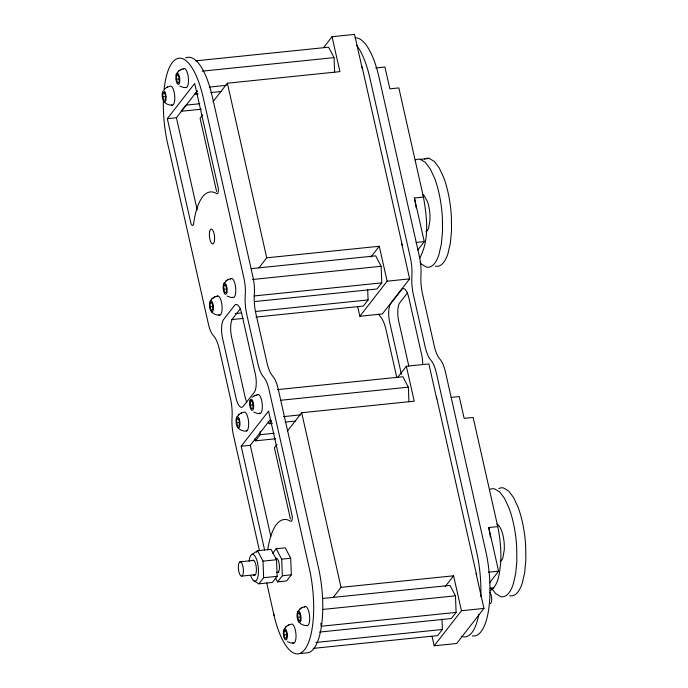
<?xml version="1.0" encoding="UTF-8"?>
<svg xmlns="http://www.w3.org/2000/svg" width="688" height="688" viewBox="0 0 688 688"><rect width="100%" height="100%" fill="white"/><g stroke="black" fill="none" stroke-linecap="round" stroke-linejoin="round"><path stroke-width="1.03" d="M162.729 96.862L162.961 92.914L164.38 92.441L165.567 95.916L165.335 99.863L163.916 100.336L162.729 96.862L165.722 96.552M176.395 79.283L176.635 75.336L178.054 74.854L179.241 78.329L179.009 82.276L177.59 82.749L176.395 79.283L179.396 78.974M210.038 306.796L210.27 302.849L211.689 302.376L212.876 305.842L212.644 309.789L211.225 310.262L210.038 306.796L213.039 306.487M223.712 289.227L223.944 285.279L225.372 284.806L226.558 288.272L226.326 292.219L224.899 292.701L223.712 289.227L226.713 288.917M236.577 422.828L236.81 418.88L238.229 418.399L239.424 421.873L239.183 425.82L237.764 426.293L236.577 422.828L239.579 422.518M250.26 405.258L250.492 401.31L251.911 400.837L253.098 404.303L252.866 408.251L251.447 408.724L250.26 405.258L253.261 404.948M283.938 634.835L284.17 630.887L285.589 630.414L286.776 633.88L286.543 637.828L285.124 638.301L283.938 634.835L286.939 634.525M297.612 617.265L297.852 613.318L299.271 612.845L300.458 616.31L300.226 620.258L298.807 620.739L297.612 617.265L300.613 616.955M419.646 258.249C429.819 239.699 426.921 217.064 423.438 197.06L398.842 87.918L389.847 88.838L384.927 67.011L375.717 67.957M490.097 590.837C499.204 584.834 499.368 572.347 500.718 562.603C501.294 550.52 500.253 538.429 497.759 526.595L473.163 417.461L464.159 418.381L459.24 396.555L451.053 397.397M176.635 73.564L178.949 70.873M210.279 301.086C211.784 298.36 214.63 296.545 217.675 296.012M223.953 283.516L226.266 280.816M236.818 417.109L239.132 414.408M284.178 629.116L286.483 626.424M297.852 611.555L300.166 608.854M167.322 118.671L194.67 83.497L218.062 187.239A4.825 1.634 84.1 0 1 218.216 192.124A4.825 1.634 84.1 0 1 216.754 193.681A72.343 24.501 84.1 0 0 193.663 223.351A4.825 1.634 84.1 0 1 192.313 225.415A4.825 1.634 84.1 0 1 190.696 222.405L167.322 118.671L176.412 117.734L197.232 90.971M197.258 91.134L194.876 94.204L198.067 93.878M202.685 114.922L200.088 118.259L216.582 191.462M213.082 101.566L227.367 83.196L339.906 71.638L332.037 36.713L354.544 34.4L362.413 69.325M323.592 47.567L332.037 36.713M258.929 267.838L266.72 257.819L379.26 246.261L387.129 281.186L359.858 316.256L357.777 307.011M370.815 257.114L379.26 246.261M264.588 549.979L241.213 446.245L268.561 411.08L291.953 514.822A4.825 1.634 84.1 0 1 292.108 519.707A4.825 1.634 84.1 0 1 290.646 521.263A72.343 24.501 84.1 0 0 267.701 549.944M241.213 446.245L250.303 445.308L270.47 419.379M254.508 438.927L255.497 440.827L260.27 434.687L260.141 431.582M268.2 421.847L269.189 423.748L271.579 420.678M367.684 289.579L368.097 299.934L363.324 306.074L255.919 317.099M251.292 268.63L375.708 255.85L381.135 266.282L381.788 282.854L377.015 288.994L254.732 301.55M417.779 249.985L424.272 241.634L414.443 197.981L423.438 197.06M277.006 444.465L274.409 447.802L290.431 518.907M287.395 431.101L301.679 412.731L414.228 401.181L406.35 366.248L428.865 363.943L436.734 398.868M401.766 243.948L409.635 278.872L382.365 313.943L359.858 316.256M407.554 292.761L399.84 302.703A14.465 4.902 84.1 0 0 398.756 321.382L408.835 366.085M256.375 552.232L257.57 550.701L271.072 549.316L276.499 559.748L277.161 576.32L272.388 582.452L258.877 583.845L254.25 580.99M397.913 377.11L406.35 366.248M272.68 553.35L276.258 548.74L285.262 547.82L290.689 558.252L291.351 574.824L286.578 580.964L277.574 581.885L275.596 578.092M258.877 583.845L263.65 577.705L262.997 561.133L257.57 550.701L251.997 554.416M277.574 581.885L282.347 575.753L281.693 559.181L276.258 548.74M333.241 597.373L341.033 587.354L453.581 575.804L461.45 610.729L434.171 645.8L432.09 636.555M445.136 586.658L453.581 575.804M441.997 619.123L442.41 629.477L437.637 635.617L313.221 648.388M322.414 598.491L450.021 585.393L455.456 595.825L456.11 612.397L451.337 618.538L319.473 632.074M489.503 582.865L498.594 571.178L488.755 527.524L497.759 526.595M476.087 573.491L483.956 608.416L456.686 643.486L434.171 645.8M240.447 308.628L232.716 318.553A14.465 4.902 84.1 0 0 231.632 337.232L245.169 397.268A14.465 4.902 84.1 0 0 246.631 401.981M180.411 69.866L184.04 68.499M166.737 87.453L170.366 86.086A9.623 3.259 84.1 0 1 174.769 96.561A9.623 3.259 84.1 0 1 171.45 104.911M227.728 279.818L231.349 278.442M214.94 296.769L211.827 298.91M254.268 395.849L257.897 394.473M240.594 413.411L244.214 412.043A9.623 3.259 84.1 0 1 248.497 421.022A9.623 3.259 84.1 0 1 246.347 431.161C243.251 431.281 240.035 430.241 238.014 427.798A5.65 1.918 84.1 0 1 236.268 418.399A5.65 1.918 84.1 0 1 239.716 420.85A5.65 1.918 84.1 0 1 238.014 427.798M301.628 607.857L305.257 606.481M287.945 625.418L291.574 624.05A9.623 3.259 84.1 0 1 295.986 634.525A9.623 3.259 84.1 0 1 292.658 642.876M178.183 71.389L181.305 69.256M164.509 88.976L167.631 86.834M225.501 281.34L228.622 279.199M252.049 397.372L255.162 395.23M238.366 414.933L241.488 412.8M299.4 609.379L302.522 607.237M285.726 626.949L288.84 624.807M195.684 60.845L328.615 47.197L334.041 57.629L334.617 72.128M202.177 71.165L334.041 57.629M176.635 75.336L178.631 75.13M177.59 82.749L179.585 82.543M209.212 87.084L226.232 85.338M162.961 92.914L164.957 92.717M210.82 92.57L221.459 91.478M199.769 103.725L185.949 105.152L181.176 111.284L201.378 109.211M415.44 160.003A56.27 19.058 84.1 0 1 420.273 159.349L429.278 158.429L434.317 161.448L439.219 167.941L443.657 177.444A53.174 18.008 84.1 0 1 451.388 216.866L451.526 230.652L450.356 243.182L447.957 253.605A56.27 19.058 84.1 0 1 435.358 266.136M416.094 242.477L424.272 241.634M252.462 279.5L381.135 266.282M223.944 285.279L225.948 285.073M224.899 292.701L226.902 292.495M387.129 281.186L409.635 278.872M254.182 295.96L381.788 282.854M210.27 302.849L212.265 302.643M235.167 313.582L241.548 312.928M255.377 311.509L368.097 299.934M231.46 319.61L243.156 318.415M277.445 389.623L402.927 376.74L408.354 387.172L408.93 401.672M250.492 401.31L252.487 401.104M280.747 400.27L408.354 387.172M236.81 418.88L238.813 418.674M283.533 416.627L300.544 414.881M269.189 423.748L272.379 423.421M285.142 422.105L295.78 421.013M260.27 434.687L274.091 433.268M255.497 440.827L275.699 438.755M239.957 561.829L253.726 560.419M262.997 561.133L276.499 559.748M281.693 559.181L290.689 558.252M241.806 576.097L255.575 574.686M276.765 572.511L278.881 572.296M263.65 577.705L277.161 576.32M282.347 575.753L291.351 574.824M488.36 572.227L498.594 571.178M489.959 588.197L493.958 587.793M322.526 609.473L455.456 595.825M297.852 613.318L299.848 613.111M298.807 620.739L300.802 620.533M461.45 610.729L483.956 608.416M456.11 612.397L321.055 626.261L320.935 623.156M284.17 630.887L286.174 630.681M315.869 642.472L442.41 629.477M299.349 653.6L308.439 652.663A62.711 21.242 84.1 0 0 318.458 567.686L278.158 388.866A22.867 7.749 84.1 0 0 272.878 376.336L272.525 375.923A24.114 8.17 84.1 0 1 266.961 362.714L255.841 313.375A24.114 8.17 84.1 0 1 254.285 294.98L254.388 293.251A20.821 7.052 84.1 0 0 253.046 277.376L212.368 96.879A62.84 21.285 84.1 0 0 185.717 57.964M186.173 87.617L183.335 87.436L179.826 86.103M172.499 105.195C169.394 105.316 166.178 104.275 164.157 101.833A5.65 1.918 84.1 0 1 162.42 92.441A5.65 1.918 84.1 0 1 165.86 94.884A5.65 1.918 84.1 0 1 164.157 101.833M233.481 297.56L230.652 297.379L227.143 296.046M219.807 315.13C216.703 315.25 213.486 314.21 211.465 311.767A5.65 1.918 84.1 0 1 209.728 302.376A5.65 1.918 84.1 0 1 213.177 304.818A5.65 1.918 84.1 0 1 211.465 311.767M260.03 413.591L257.192 413.411L253.691 412.078M307.39 625.598C304.285 625.719 301.069 624.678 299.048 622.236A5.65 1.918 84.1 0 1 297.302 612.845A5.65 1.918 84.1 0 1 300.751 615.287A5.65 1.918 84.1 0 1 299.048 622.236M293.707 643.168L290.869 642.988L287.369 641.655M420.273 159.349L425.313 162.377L430.215 168.861L434.653 178.373A53.174 18.008 84.1 0 1 442.384 217.795L442.522 231.572L441.352 244.102L438.953 254.526A56.27 19.058 84.1 0 1 426.354 267.064L421.305 264.037L420.084 262.412M422.458 194.515L424.212 195.719L427.429 201.532A18.524 6.269 84.1 0 1 429.983 215.387L429.974 220.151L428.633 227.969A19.582 6.631 84.1 0 1 425.855 231.822M496.779 524.058L498.533 525.254L500.228 527.653L501.741 531.076A18.524 6.269 84.1 0 1 504.295 544.93L504.295 549.695L502.945 557.504A19.582 6.631 84.1 0 1 500.176 561.365M491.946 588.713L495.627 593.572L500.666 596.599A56.27 19.058 84.1 0 0 513.265 584.069L515.673 573.646L516.843 561.116L516.705 547.338A53.174 18.008 84.1 0 0 508.965 507.907L504.536 498.404L499.626 491.92L494.586 488.893A56.27 19.058 84.1 0 0 489.753 489.538M362.069 66.831L402.334 245.513M436.373 396.494L476.646 575.168M401.388 374.298L389.666 322.319A14.465 4.902 84.1 0 1 390.741 303.64L401.68 289.553A14.465 4.902 84.1 0 1 408.801 297.672L421.692 354.862A14.465 4.902 84.1 0 1 422.69 364.107M396.847 377.738L386.071 329.922A24.114 8.17 84.1 0 0 380.498 316.686L380.369 316.54A24.114 8.17 84.1 0 1 378.753 314.244M227.367 83.196L266.72 257.819M301.679 412.731L341.033 587.354M250.303 445.308L270.848 536.468M176.412 117.734L197.198 209.943M259.453 550.667L233.456 435.289A22.3 7.551 84.1 0 1 232.011 418.304L232.08 417.177A24.114 8.17 84.1 0 0 230.523 398.808L219.412 349.444A24.114 8.17 84.1 0 0 213.856 336.226L213.117 335.383A20.15 6.828 84.1 0 1 208.464 324.332L168.921 148.866A62.84 21.285 84.1 0 1 163.383 100.758M266.712 582.882L274.108 615.674M488.755 527.524L490.492 537.44M414.443 197.981L416.171 207.896M216.729 296.666A9.623 3.259 84.1 0 1 221.957 304.99A9.623 3.259 84.1 0 1 218.758 314.837M230.411 279.096A9.623 3.259 84.1 0 1 235.631 287.421A9.623 3.259 84.1 0 1 232.441 297.276M183.094 69.144A9.623 3.259 84.1 0 1 188.314 77.477A9.623 3.259 84.1 0 1 185.124 87.324M275.991 558.183A7.215 2.442 84.1 0 1 279.38 565.441A7.215 2.442 84.1 0 1 277.195 572.416M273.506 613.017A62.711 21.242 84.1 0 0 304.466 649.833A62.711 21.242 84.1 0 0 309.359 568.623L269.06 389.804A22.867 7.749 84.1 0 0 263.788 377.265L263.427 376.861A24.114 8.17 84.1 0 1 257.871 363.642L246.751 314.313A24.114 8.17 84.1 0 1 245.195 295.917L245.298 294.18A20.821 7.052 84.1 0 0 243.956 278.305L203.278 97.816A62.84 21.285 84.1 0 0 181.297 58.334A62.84 21.285 84.1 0 0 164.054 89.913M259.935 413.23A7.233 2.451 84.1 0 1 259.29 413.196M246.846 430.361A7.233 2.451 84.1 0 1 246.261 430.817M472.269 635.85A62.617 21.208 84.1 0 0 485.702 550.864L445.557 372.483A24.114 8.17 84.1 0 0 439.993 359.248L439.787 359.016A24.114 8.17 84.1 0 1 434.223 345.797L422.492 293.819A24.114 8.17 84.1 0 1 420.936 275.458L420.97 274.899A24.114 8.17 84.1 0 0 419.413 256.529L379.028 77.34A62.66 21.225 84.1 0 0 355.051 37.831M480.774 596.47A62.617 21.208 84.1 0 0 476.603 551.793L436.467 373.421A24.114 8.17 84.1 0 0 430.894 360.185L430.697 359.953A24.114 8.17 84.1 0 1 425.132 346.735L413.402 294.756A24.114 8.17 84.1 0 1 411.845 276.387L411.88 275.836A24.114 8.17 84.1 0 0 410.323 257.467L369.938 78.269A62.66 21.225 84.1 0 0 356.616 45.305M478.814 614.556A62.617 21.208 84.1 0 1 461.278 636.211M489.684 592.471A5.65 1.918 84.1 0 1 491.662 598.465A5.65 1.918 84.1 0 1 490.329 603.539M304.311 607.134A9.623 3.259 84.1 0 1 309.531 615.459A9.623 3.259 84.1 0 1 306.341 625.315M256.951 395.127A9.623 3.259 84.1 0 1 262.18 403.452A9.623 3.259 84.1 0 1 258.98 413.299M249.116 561.339A13.468 4.558 84.1 0 1 255.497 557.005A13.468 4.558 84.1 0 1 257.811 577.241A13.468 4.558 84.1 0 1 250.759 575.701M252.118 560.608A7.697 2.606 84.1 0 1 256.349 567.867A7.697 2.606 84.1 0 1 253.313 574.755M509.67 595.679A56.27 19.058 84.1 0 0 522.269 583.14L524.669 572.726L525.847 560.195L525.709 546.41A53.174 18.008 84.1 0 0 517.969 506.987L513.54 497.476L508.63 490.991L503.59 487.973A56.27 19.058 84.1 0 0 498.757 488.618M424.436 159.074A56.27 19.058 84.1 0 1 429.278 158.421M234.574 305.42L223.626 319.49A14.465 4.902 84.1 0 0 222.542 338.169L236.07 398.206A14.465 4.902 84.1 0 0 243.174 406.359L254.164 392.487A14.465 4.902 84.1 0 0 255.265 373.782L241.694 313.547A14.465 4.902 84.1 0 0 234.574 305.42M223.402 284.806A5.65 1.918 84.1 0 0 225.148 294.197A5.65 1.918 84.1 0 0 226.851 287.249A5.65 1.918 84.1 0 0 223.402 284.806M176.094 74.863A5.65 1.918 84.1 0 0 177.831 84.254A5.65 1.918 84.1 0 0 179.534 77.305A5.65 1.918 84.1 0 0 176.094 74.863M209.582 231.882A7.473 2.528 84.1 0 0 212.282 243.87A7.473 2.528 84.1 0 0 214.114 233.782A7.473 2.528 84.1 0 0 209.582 231.882M283.628 630.414A5.65 1.918 84.1 0 0 285.365 639.806A5.65 1.918 84.1 0 0 287.077 632.857A5.65 1.918 84.1 0 0 283.628 630.414M249.95 400.837A5.65 1.918 84.1 0 0 251.688 410.229A5.65 1.918 84.1 0 0 253.399 403.28A5.65 1.918 84.1 0 0 249.95 400.837M238.555 564.495A7.215 2.442 84.1 0 0 241.161 576.062A7.215 2.442 84.1 0 0 242.924 566.336A7.215 2.442 84.1 0 0 238.555 564.495"/></g></svg>
